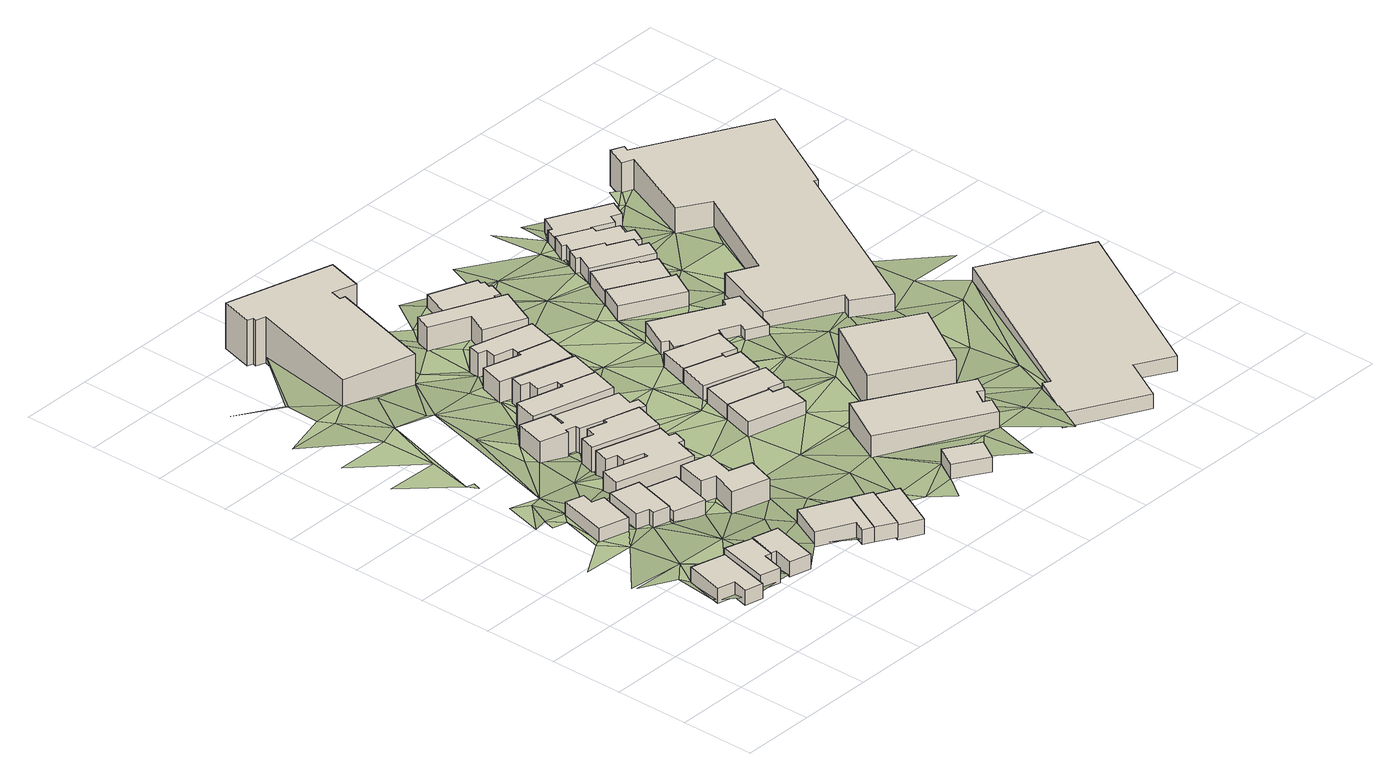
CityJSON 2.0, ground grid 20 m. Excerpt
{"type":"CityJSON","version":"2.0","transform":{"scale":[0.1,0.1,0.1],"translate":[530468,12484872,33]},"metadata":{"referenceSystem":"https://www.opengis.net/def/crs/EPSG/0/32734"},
"CityObjects":{
"building1":{"type":"Building","attributes":{"address":"5 Upper Chamberlain Street Salt River Cape Town","building":"house","building:levels":1,"building_height":4.1,"plus_code":"4FRW3F83+2WW","ground_height":45.38,"roof_height":49.48},"geometry":[{"type":"Solid","lod":"1","boundaries":[[[[0,1,2,3]],[[1,4,5,2]],[[4,6,7,5]],[[6,8,9,7]],[[8,10,11,9]],[[10,0,3,11]],[[3,2,5,7,9,11]],[[10,8,6,4,1,0]]]]}]},
"building2":{"type":"Building","attributes":{"address":"3 Upper Chamberlain Street Salt River Cape Town","building":"house","building:levels":1,"building_height":4.1,"plus_code":"4FRW3F83+2XV","ground_height":45.38,"roof_height":49.48},"geometry":[{"type":"Solid","lod":"1","boundaries":[[[[12,13,14,15]],[[13,16,17,14]],[[16,18,19,17]],[[18,20,21,19]],[[20,22,23,21]],[[22,12,15,23]],[[15,14,17,19,21,23]],[[22,20,18,16,13,12]]]]}]},
"building3":{"type":"Building","attributes":{"address":"6 Upper Chamberlain Street Salt River Cape Town","building":"house","building:levels":1,"building_height":4.1,"plus_code":"4FRW3F83+5WX","ground_height":42.98,"roof_height":47.08},"geometry":[{"type":"Solid","lod":"1","boundaries":[[[[24,25,26,27]],[[25,28,29,26]],[[28,30,31,29]],[[30,32,33,31]],[[32,34,35,33]],[[34,24,27,35]],[[27,26,29,31,33,35]],[[34,32,30,28,25,24]]]]}]},
"building4":{"type":"Building","attributes":{"address":"1 Upper Chamberlain Street Salt River Cape Town","building":"house","building:levels":1,"building_height":4.1,"plus_code":"4FRW3F84+22R","ground_height":45.56,"roof_height":49.66},"geometry":[{"type":"Solid","lod":"1","boundaries":[[[[36,37,38,39]],[[37,40,41,38]],[[40,42,43,41]],[[42,44,45,43]],[[44,46,47,45]],[[46,36,39,47]],[[39,38,41,43,45,47]],[[46,44,42,40,37,36]]]]}]},
"building5":{"type":"Building","attributes":{"address":"4 Upper Chamberlain Street Salt River Cape Town","building":"house","building:levels":1,"building_height":4.1,"plus_code":"4FRW3F83+5XQ","ground_height":42.98,"roof_height":47.08},"geometry":[{"type":"Solid","lod":"1","boundaries":[[[[48,49,50,51]],[[49,52,53,50]],[[52,54,55,53]],[[54,56,57,55]],[[56,58,59,57]],[[58,48,51,59]],[[51,50,53,55,57,59]],[[58,56,54,52,49,48]]]]}]},
"building6":{"type":"Building","attributes":{"address":"2 Upper Chamberlain Street Salt River Cape Town","building":"house","building:levels":1,"building_height":4.1,"plus_code":"4FRW3F84+528","ground_height":41.29,"roof_height":45.39},"geometry":[{"type":"Solid","lod":"1","boundaries":[[[[60,61,62,63]],[[61,64,65,62]],[[64,66,67,65]],[[66,60,63,67]],[[63,62,65,67]],[[66,64,61,60]]]]}]},
"building7":{"type":"Building","attributes":{"address":"1 Hares Crescent Salt River Cape Town","building":"house","building:levels":1,"building_height":4.1,"plus_code":"4FRW3F84+23X","ground_height":42.38,"roof_height":46.48},"geometry":[{"type":"Solid","lod":"1","boundaries":[[[[68,69,70,71]],[[69,72,73,70]],[[72,74,75,73]],[[74,76,77,75]],[[76,78,79,77]],[[78,68,71,79]],[[71,70,73,75,77,79]],[[78,76,74,72,69,68]]]]}]},
"building8":{"type":"Building","attributes":{"address":"36 Hares Avenue Salt River Cape Town","building":"house","building:levels":2,"building_height":6.9,"plus_code":"4FRW3F84+63G","ground_height":39.7,"roof_height":46.6},"geometry":[{"type":"Solid","lod":"1","boundaries":[[[[80,81,82,83]],[[81,84,85,82]],[[84,86,87,85]],[[86,88,89,87]],[[88,90,91,89]],[[90,92,93,91]],[[92,94,95,93]],[[94,96,97,95]],[[96,98,99,97]],[[98,100,101,99]],[[100,102,103,101]],[[102,104,105,103]],[[104,106,107,105]],[[106,80,83,107]],[[83,82,85,87,89,91,93,95,97,99,101,103,105,107]],[[106,104,102,100,98,96,94,92,90,88,86,84,81,80]]]]}]},
"building9":{"type":"Building","attributes":{"address":"2 Hares Crescent Salt River Cape Town","building":"house","building:levels":1,"building_height":4.1,"plus_code":"4FRW3F84+24G","ground_height":42.38,"roof_height":46.48},"geometry":[{"type":"Solid","lod":"1","boundaries":[[[[108,68,71,109]],[[68,78,79,71]],[[78,110,111,79]],[[110,108,109,111]],[[109,71,79,111]],[[110,78,68,108]]]]}]},
"building10":{"type":"Building","attributes":{"address":"42 Hares Avenue Salt River Cape Town","building":"house","building:levels":2,"building_height":6.9,"plus_code":"4FRW3F84+534","ground_height":40.01,"roof_height":46.91},"geometry":[{"type":"Solid","lod":"1","boundaries":[[[[112,113,114,115]],[[113,116,117,114]],[[116,118,119,117]],[[118,120,121,119]],[[120,122,123,121]],[[122,124,125,123]],[[124,126,127,125]],[[126,112,115,127]],[[115,114,117,119,121,123,125,127]],[[126,124,122,120,118,116,113,112]]]]}]},
"building11":{"type":"Building","attributes":{"address":"3 Hares Crescent Salt River Cape Town","building":"house","building:levels":1,"building_height":4.1,"plus_code":"4FRW3F84+256","ground_height":41.68,"roof_height":45.78},"geometry":[{"type":"Solid","lod":"1","boundaries":[[[[128,129,130,131]],[[129,132,133,130]],[[132,134,135,133]],[[134,128,131,135]],[[131,130,133,135]],[[134,132,129,128]]]]}]},
"building12":{"type":"Building","attributes":{"address":"34 Hares Avenue Salt River Cape Town","building":"house","building:levels":2,"building_height":6.9,"plus_code":"4FRW3F84+738","ground_height":39.7,"roof_height":46.6},"geometry":[{"type":"Solid","lod":"1","boundaries":[[[[136,137,138,139]],[[137,140,141,138]],[[140,142,143,141]],[[142,144,145,143]],[[144,146,147,145]],[[146,148,149,147]],[[148,150,151,149]],[[150,136,139,151]],[[139,138,141,143,145,147,149,151]],[[150,148,146,144,142,140,137,136]]]]}]},
"building13":{"type":"Building","attributes":{"address":"32 Hares Avenue Salt River Cape Town","building":"house","building:levels":2,"building_height":6.9,"plus_code":"4FRW3F84+73W","ground_height":39.49,"roof_height":46.39},"geometry":[{"type":"Solid","lod":"1","boundaries":[[[[152,153,154,155]],[[153,156,157,154]],[[156,158,159,157]],[[158,160,161,159]],[[160,162,163,161]],[[162,164,165,163]],[[164,166,167,165]],[[166,168,169,167]],[[168,170,171,169]],[[170,172,173,171]],[[172,174,175,173]],[[174,176,177,175]],[[176,178,179,177]],[[178,180,181,179]],[[180,182,183,181]],[[182,152,155,183]],[[155,154,157,159,161,163,165,167,169,171,173,175,177,179,181,183]],[[182,180,178,176,174,172,170,168,166,164,162,160,158,156,153,152]]]]}]},
"building14":{"type":"Building","attributes":{"address":"30 Hares Avenue Salt River Cape Town","building":"house","building:levels":2,"building_height":6.9,"plus_code":"4FRW3F84+83Q","ground_height":39.42,"roof_height":46.32},"geometry":[{"type":"Solid","lod":"1","boundaries":[[[[184,185,186,187]],[[185,188,189,186]],[[188,190,191,189]],[[190,192,193,191]],[[192,194,195,193]],[[194,184,187,195]],[[187,186,189,191,193,195]],[[194,192,190,188,185,184]]]]}]},
"building15":{"type":"Building","attributes":{"address":"Beechwood","building":"apartments","building:levels":4,"building:flats":"48","building_height":12.5,"plus_code":"4FRW3F84+G2G","ground_height":34.25,"roof_height":46.75},"geometry":[{"type":"Solid","lod":"1","boundaries":[[[[196,197,198,199]],[[197,200,201,198]],[[200,202,203,201]],[[202,204,205,203]],[[204,206,207,205]],[[206,208,209,207]],[[208,210,211,209]],[[210,212,213,211]],[[212,214,215,213]],[[214,216,217,215]],[[216,218,219,217]],[[218,196,199,219]],[[199,198,201,203,205,207,209,211,213,215,217,219]],[[218,216,214,212,210,208,206,204,202,200,197,196]]]]}]},
"building16":{"type":"Building","attributes":{"address":"28 Hares Avenue Salt River Cape Town","building":"house","building:levels":2,"building_height":6.9,"plus_code":"4FRW3F84+947","ground_height":39.42,"roof_height":46.32},"geometry":[{"type":"Solid","lod":"1","boundaries":[[[[220,221,222,223]],[[221,224,225,222]],[[224,226,227,225]],[[226,228,229,227]],[[228,230,231,229]],[[230,232,233,231]],[[232,234,235,233]],[[234,220,223,235]],[[223,222,225,227,229,231,233,235]],[[234,232,230,228,226,224,221,220]]]]}]},
"building17":{"type":"Building","attributes":{"address":"26 Hares Avenue Salt River Cape Town","building":"house","building:levels":2,"building_height":6.9,"plus_code":"4FRW3F84+94W","ground_height":38.29,"roof_height":45.19},"geometry":[{"type":"Solid","lod":"1","boundaries":[[[[236,237,238,239]],[[237,240,241,238]],[[240,242,243,241]],[[242,244,245,243]],[[244,246,247,245]],[[246,236,239,247]],[[239,238,241,243,245,247]],[[246,244,242,240,237,236]]]]}]},
"building18":{"type":"Building","attributes":{"address":"7A Hares Crescent Salt River Cape Town","building":"house","building:levels":1,"building_height":4.1,"plus_code":"4FRW3F84+277","ground_height":43.05,"roof_height":47.15},"geometry":[{"type":"Solid","lod":"1","boundaries":[[[[248,249,250,251]],[[249,252,253,250]],[[252,254,255,253]],[[254,248,251,255]],[[251,250,253,255]],[[254,252,249,248]]]]}]},
"building19":{"type":"Building","attributes":{"address":"24 Hares Avenue Salt River Cape Town","building":"house","building:levels":2,"building_height":6.9,"plus_code":"4FRW3F84+C4H","ground_height":38.25,"roof_height":45.15},"geometry":[{"type":"Solid","lod":"1","boundaries":[[[[236,256,257,239]],[[256,258,259,257]],[[258,260,261,259]],[[260,262,263,261]],[[262,264,265,263]],[[264,266,267,265]],[[266,237,238,267]],[[237,236,239,238]],[[239,257,259,261,263,265,267,238]],[[237,266,264,262,260,258,256,236]]]]}]},
"building20":{"type":"Building","attributes":{"address":"35 Hares Avenue Salt River Cape Town","building":"house","building:levels":1,"building_height":4.1,"plus_code":"4FRW3F84+664","ground_height":39.36,"roof_height":43.46},"geometry":[{"type":"Solid","lod":"1","boundaries":[[[[268,269,270,271]],[[269,272,273,270]],[[272,274,275,273]],[[274,276,277,275]],[[276,278,279,277]],[[278,268,271,279]],[[271,270,273,275,277,279]],[[278,276,274,272,269,268]]]]}]},
"building21":{"type":"Building","attributes":{"address":"33 Hares Avenue Salt River Cape Town","building":"house","building:levels":1,"building_height":4.1,"plus_code":"4FRW3F84+66Q","ground_height":39.36,"roof_height":43.46},"geometry":[{"type":"Solid","lod":"1","boundaries":[[[[269,268,271,270]],[[268,280,281,271]],[[280,282,283,281]],[[282,284,285,283]],[[284,286,287,285]],[[286,269,270,287]],[[270,271,281,283,285,287]],[[286,284,282,280,268,269]]]]}]},
"building22":{"type":"Building","attributes":{"address":"22 Hares Avenue Salt River Cape Town","building":"house","building:levels":2,"building_height":6.9,"plus_code":"4FRW3F84+F58","ground_height":37.35,"roof_height":44.25},"geometry":[{"type":"Solid","lod":"1","boundaries":[[[[288,289,290,291]],[[289,292,293,290]],[[292,294,295,293]],[[294,296,297,295]],[[296,298,299,297]],[[298,288,291,299]],[[291,290,293,295,297,299]],[[298,296,294,292,289,288]]]]}]},
"building23":{"type":"Building","attributes":{"address":"Imagemakers 37 Hares Avenue Woodstock Cape Town","building":"office","building:levels":2,"building_height":6.9,"plus_code":"4FRW3F84+38J","ground_height":40.25,"roof_height":47.15},"geometry":[{"type":"Solid","lod":"1","boundaries":[[[[300,301,302,303]],[[301,304,305,302]],[[304,306,307,305]],[[306,308,309,307]],[[308,310,311,309]],[[310,312,313,311]],[[312,314,315,313]],[[314,300,303,315]],[[303,302,305,307,309,311,313,315]],[[314,312,310,308,306,304,301,300]]]]}]},
"building24":{"type":"Building","attributes":{"address":"31 Hares Avenue Salt River Cape Town","building":"house","building:levels":1,"building_height":4.1,"plus_code":"4FRW3F84+776","ground_height":38.83,"roof_height":42.93},"geometry":[{"type":"Solid","lod":"1","boundaries":[[[[316,317,318,319]],[[317,320,321,318]],[[320,322,323,321]],[[322,324,325,323]],[[324,326,327,325]],[[326,316,319,327]],[[319,318,321,323,325,327]],[[326,324,322,320,317,316]]]]}]},
"building25":{"type":"Building","attributes":{"address":"29 Hares Avenue Salt River Cape Town","building":"house","building:levels":1,"building_height":4.1,"plus_code":"4FRW3F84+873","ground_height":38.83,"roof_height":42.93},"geometry":[{"type":"Solid","lod":"1","boundaries":[[[[317,316,319,318]],[[316,328,329,319]],[[328,330,331,329]],[[330,332,333,331]],[[332,334,335,333]],[[334,317,318,335]],[[318,319,329,331,333,335]],[[334,332,330,328,316,317]]]]}]},
"building26":{"type":"Building","attributes":{"address":"20 Hares Avenue Salt River Cape Town","building":"house","building:levels":1,"building_height":4.1,"plus_code":"4FRW3F84+G66","ground_height":36.17,"roof_height":40.27},"geometry":[{"type":"Solid","lod":"1","boundaries":[[[[336,337,338,339]],[[337,340,341,338]],[[340,342,343,341]],[[342,344,345,343]],[[344,346,347,345]],[[346,348,349,347]],[[348,350,351,349]],[[350,352,353,351]],[[352,354,355,353]],[[354,356,357,355]],[[356,358,359,357]],[[358,336,339,359]],[[339,338,341,343,345,347,349,351,353,355,357,359]],[[358,356,354,352,350,348,346,344,342,340,337,336]]]]}]},
"building27":{"type":"Building","attributes":{"address":"28 Queens Park Road Salt River Cape Town","building":"manufacture","building:levels":3,"building_height":9.7,"plus_code":"4FRW3F84+593","ground_height":39.98,"roof_height":49.68},"geometry":[{"type":"Solid","lod":"1","boundaries":[[[[360,361,362,363]],[[361,364,365,362]],[[364,366,367,365]],[[366,360,363,367]],[[363,362,365,367]],[[366,364,361,360]]]]}]},
"building28":{"type":"Building","attributes":{"address":"27B Hares Avenue Salt River Cape Town","building":"commercial","building:levels":1,"building_height":4.1,"plus_code":"4FRW3F84+88M","ground_height":37.29,"roof_height":41.39},"geometry":[{"type":"Solid","lod":"1","boundaries":[[[[368,369,370,371]],[[369,372,373,370]],[[372,374,375,373]],[[374,376,377,375]],[[376,378,379,377]],[[378,380,381,379]],[[380,382,383,381]],[[382,384,385,383]],[[384,386,387,385]],[[386,388,389,387]],[[388,390,391,389]],[[390,368,371,391]],[[371,370,373,375,377,379,381,383,385,387,389,391]],[[390,388,386,384,382,380,378,376,374,372,369,368]]]]}]},
"building29":{"type":"Building","attributes":{"address":"27A Hares Avenue Salt River Cape Town","building":"house","building:levels":1,"building_height":4.1,"plus_code":"4FRW3F84+98V","ground_height":37.75,"roof_height":41.85},"geometry":[{"type":"Solid","lod":"1","boundaries":[[[[392,393,394,395]],[[393,396,397,394]],[[396,398,399,397]],[[398,400,401,399]],[[400,392,395,401]],[[395,394,397,399,401]],[[400,398,396,393,392]]]]}]},
"building30":{"type":"Building","attributes":{"address":"27 Hares Avenue Salt River Cape Town","building":"house","building:levels":1,"building_height":4.1,"plus_code":"4FRW3F84+C8G","ground_height":37.06,"roof_height":41.16},"geometry":[{"type":"Solid","lod":"1","boundaries":[[[[402,403,404,405]],[[403,406,407,404]],[[406,408,409,407]],[[408,410,411,409]],[[410,412,413,411]],[[412,402,405,413]],[[405,404,407,409,411,413]],[[412,410,408,406,403,402]]]]}]},
"building31":{"type":"Building","attributes":{"address":"25 Hares Avenue Salt River Cape Town","building":"house","building:levels":1,"building_height":4.1,"plus_code":"4FRW3F84+F92","ground_height":37.03,"roof_height":41.13},"geometry":[{"type":"Solid","lod":"1","boundaries":[[[[414,415,416,417]],[[415,418,419,416]],[[418,420,421,419]],[[420,422,423,421]],[[422,424,425,423]],[[424,426,427,425]],[[426,428,429,427]],[[428,430,431,429]],[[430,432,433,431]],[[432,434,435,433]],[[434,414,417,435]],[[417,416,419,421,423,425,427,429,431,433,435]],[[434,432,430,428,426,424,422,420,418,415,414]]]]}]},
"building32":{"type":"Building","attributes":{"address":"23 Hares Avenue Salt River Cape Town","building":"house","building:levels":1,"building_height":4.1,"plus_code":"4FRW3F84+F9V","ground_height":35.78,"roof_height":39.88},"geometry":[{"type":"Solid","lod":"1","boundaries":[[[[436,437,438,439]],[[437,440,441,438]],[[440,442,443,441]],[[442,444,445,443]],[[444,446,447,445]],[[446,448,449,447]],[[448,450,451,449]],[[450,452,453,451]],[[452,454,455,453]],[[454,456,457,455]],[[456,436,439,457]],[[439,438,441,443,445,447,449,451,453,455,457]],[[456,454,452,450,448,446,444,442,440,437,436]]]]}]},
"building33":{"type":"Building","attributes":{"address":"21 Hares Avenue Salt River Cape Town","building":"house","building:levels":1,"building_height":4.1,"plus_code":"4FRW3F84+G9H","ground_height":35.05,"roof_height":39.15},"geometry":[{"type":"Solid","lod":"1","boundaries":[[[[458,459,460,461]],[[459,462,463,460]],[[462,464,465,463]],[[464,466,467,465]],[[466,468,469,467]],[[468,470,471,469]],[[470,472,473,471]],[[472,474,475,473]],[[474,476,477,475]],[[476,458,461,477]],[[461,460,463,465,467,469,471,473,475,477]],[[476,474,472,470,468,466,464,462,459,458]]]]}]},
"building34":{"type":"Building","attributes":{"address":"21 Queens Park Road Salt River Cape Town","building":"manufacture","building:levels":1,"building_height":4.1,"plus_code":"4FRW3F84+4H2","ground_height":38.54,"roof_height":42.64},"geometry":[{"type":"Solid","lod":"1","boundaries":[[[[478,479,480,481]],[[479,482,483,480]],[[482,484,485,483]],[[484,486,487,485]],[[486,488,489,487]],[[488,490,491,489]],[[490,492,493,491]],[[492,478,481,493]],[[481,480,483,485,487,489,491,493]],[[492,490,488,486,484,482,479,478]]]]}]},
"building35":{"type":"Building","attributes":{"address":"Queens Park Studios 24 Queens Park Road Salt River Cape Town","building":"industrial","building:levels":3,"building_height":9.7,"plus_code":"4FRW3F84+9GC","ground_height":33.1,"roof_height":42.8},"geometry":[{"type":"Solid","lod":"1","boundaries":[[[[494,495,496,497]],[[495,498,499,496]],[[498,500,501,499]],[[500,502,503,501]],[[502,504,505,503]],[[504,506,507,505]],[[506,508,509,507]],[[508,510,511,509]],[[510,512,513,511]],[[512,514,515,513]],[[514,516,517,515]],[[516,518,519,517]],[[518,520,521,519]],[[520,522,523,521]],[[522,524,525,523]],[[524,494,497,525]],[[497,496,499,501,503,505,507,509,511,513,515,517,519,521,523,525]],[[524,522,520,518,516,514,512,510,508,506,504,502,500,498,495,494]]]]}]},
"terrain1":{"type":"TINRelief","geometry":[{"type":"CompositeSurface","lod":"1","boundaries":[[[0,526,527]],[[527,528,529]],[[530,526,0]],[[530,531,532]],[[531,530,0]],[[531,533,534]],[[535,536,537]],[[537,538,535]],[[533,539,540]],[[0,538,531]],[[537,16,538]],[[531,538,16]],[[541,539,533]],[[536,542,543]],[[539,541,544]],[[543,542,37]],[[544,545,546]],[[533,547,541]],[[531,16,548]],[[58,533,531]],[[542,40,37]],[[544,541,549]],[[545,550,551]],[[549,545,544]],[[552,551,550]],[[533,54,547]],[[548,58,531]],[[36,548,16]],[[550,545,549]],[[58,54,533]],[[550,553,552]],[[54,24,547]],[[550,549,553]],[[46,548,36]],[[553,549,554]],[[54,58,56]],[[555,556,557]],[[554,558,24]],[[54,52,24]],[[559,58,548]],[[560,561,555]],[[24,52,554]],[[46,562,563]],[[48,58,559]],[[559,564,48]],[[52,565,554]],[[566,567,556]],[[568,553,554]],[[569,548,46]],[[559,548,60]],[[48,564,570]],[[571,565,52]],[[60,564,559]],[[554,565,572]],[[52,49,571]],[[555,573,556]],[[572,568,554]],[[49,48,570]],[[574,46,563]],[[575,576,566]],[[60,548,577]],[[49,565,571]],[[569,577,548]],[[576,575,578]],[[569,46,574]],[[553,568,579]],[[566,556,573]],[[579,580,553]],[[553,580,581]],[[74,563,582]],[[583,565,49]],[[584,568,572]],[[573,575,566]],[[583,49,570]],[[585,60,577]],[[584,572,586]],[[60,585,587]],[[587,61,60]],[[588,589,590]],[[553,581,591]],[[592,568,584]],[[61,583,570]],[[578,575,593]],[[594,568,592]],[[572,595,586]],[[596,579,568]],[[597,569,574]],[[577,569,597]],[[577,598,585]],[[599,584,586]],[[593,575,573]],[[594,596,568]],[[585,598,587]],[[578,593,589]],[[600,580,579]],[[61,587,583]],[[565,583,601]],[[580,600,581]],[[586,595,602]],[[579,596,603]],[[574,604,597]],[[573,591,605]],[[68,604,574]],[[593,573,606]],[[606,573,605]],[[596,607,603]],[[592,90,594]],[[581,600,608]],[[596,609,610]],[[118,601,583]],[[611,603,612]],[[610,607,596]],[[591,581,608]],[[607,612,603]],[[613,590,589]],[[614,600,615]],[[614,608,600]],[[113,118,616]],[[589,593,613]],[[68,108,604]],[[617,618,619]],[[597,604,620]],[[113,597,620]],[[607,610,621]],[[617,619,615]],[[622,601,118]],[[601,622,623]],[[118,113,620]],[[90,150,594]],[[610,624,621]],[[591,625,605]],[[625,593,606]],[[605,625,606]],[[608,626,591]],[[118,627,622]],[[620,627,118]],[[604,108,628]],[[629,630,90]],[[630,622,627]],[[631,108,128]],[[632,614,615]],[[604,628,620]],[[150,90,630]],[[632,615,619]],[[608,633,634]],[[591,626,635]],[[634,626,608]],[[625,591,635]],[[628,108,631]],[[630,636,150]],[[608,188,633]],[[627,636,630]],[[634,633,637]],[[631,128,638]],[[634,637,626]],[[136,150,636]],[[639,637,633]],[[637,640,626]],[[627,620,641]],[[632,194,614]],[[632,619,160]],[[620,628,642]],[[626,643,635]],[[633,188,185]],[[136,636,644]],[[185,645,633]],[[646,625,635]],[[647,248,638]],[[642,641,620]],[[631,638,254]],[[160,158,648]],[[631,649,628]],[[646,635,643]],[[627,269,636]],[[650,625,646]],[[160,648,194]],[[640,651,626]],[[194,632,160]],[[254,638,248]],[[644,636,652]],[[653,625,650]],[[628,649,642]],[[646,643,654]],[[631,254,649]],[[641,269,627]],[[648,644,652]],[[646,258,650]],[[654,643,655]],[[654,656,646]],[[657,650,258]],[[648,658,194]],[[652,636,269]],[[659,651,640]],[[655,660,654]],[[650,657,653]],[[660,661,654]],[[649,254,662]],[[658,184,194]],[[649,301,642]],[[652,658,648]],[[663,641,642]],[[254,252,662]],[[657,258,664]],[[664,258,665]],[[269,286,652]],[[301,666,642]],[[657,289,653]],[[667,659,184]],[[649,662,668]],[[666,663,642]],[[667,184,658]],[[669,652,286]],[[665,258,256]],[[669,658,652]],[[651,659,667]],[[670,657,664]],[[653,289,671]],[[662,252,668]],[[665,670,664]],[[236,651,667]],[[669,672,658]],[[671,289,673]],[[252,674,668]],[[668,675,649]],[[286,676,669]],[[677,666,301]],[[256,678,665]],[[667,679,236]],[[667,658,334]],[[677,663,666]],[[679,256,236]],[[672,334,658]],[[680,681,682]],[[683,684,680]],[[682,683,680]],[[685,673,289]],[[674,675,668]],[[679,678,256]],[[673,686,671]],[[676,286,687]],[[671,686,688]],[[334,689,667]],[[690,682,663]],[[679,667,691]],[[663,677,690]],[[301,692,677]],[[690,683,682]],[[667,689,691]],[[685,693,673]],[[694,678,679]],[[689,334,695]],[[683,690,687]],[[696,316,697]],[[316,330,328]],[[695,334,332]],[[698,689,695]],[[330,316,696]],[[699,700,701]],[[700,675,702]],[[703,676,687]],[[691,694,679]],[[693,685,704]],[[675,705,702]],[[701,706,699]],[[685,678,707]],[[708,693,704]],[[709,688,686]],[[676,703,696]],[[710,704,685]],[[711,690,677]],[[691,689,712]],[[701,700,702]],[[687,690,703]],[[692,713,677]],[[694,707,678]],[[704,710,714]],[[696,703,330]],[[695,332,715]],[[702,705,716]],[[701,702,692]],[[685,707,710]],[[715,332,330]],[[709,686,717]],[[712,393,691]],[[691,393,694]],[[718,715,330]],[[352,356,719]],[[711,703,690]],[[330,703,718]],[[720,356,717]],[[710,707,352]],[[692,721,713]],[[393,392,694]],[[722,723,715]],[[702,724,692]],[[356,352,725]],[[716,724,702]],[[356,725,717]],[[712,726,393]],[[707,694,392]],[[722,715,718]],[[725,352,707]],[[709,717,725]],[[724,721,692]],[[723,722,727]],[[728,718,703]],[[718,727,722]],[[711,729,703]],[[713,721,730]],[[731,709,725]],[[726,712,732]],[[707,392,412]],[[726,733,393]],[[728,703,729]],[[711,734,729]],[[420,725,707]],[[724,730,721]],[[734,711,361]],[[424,707,412]],[[707,424,420]],[[735,728,729]],[[726,732,736]],[[726,736,733]],[[735,386,728]],[[724,737,730]],[[738,713,730]],[[713,738,361]],[[731,725,739]],[[725,420,418]],[[424,422,420]],[[412,740,424]],[[725,418,739]],[[729,734,741]],[[733,736,742]],[[386,735,742]],[[743,735,729]],[[744,734,361]],[[736,386,742]],[[398,733,742]],[[741,734,744]],[[398,406,400]],[[415,745,418]],[[424,740,426]],[[738,744,361]],[[739,418,746]],[[418,745,746]],[[741,743,729]],[[747,406,740]],[[746,748,739]],[[742,749,398]],[[749,406,398]],[[406,426,740]],[[750,739,748]],[[737,751,730]],[[738,730,752]],[[739,750,753]],[[426,406,749]],[[754,741,744]],[[742,755,749]],[[432,414,434]],[[749,428,426]],[[738,752,744]],[[432,430,428]],[[414,432,756]],[[750,757,758]],[[432,428,756]],[[758,759,750]],[[754,744,752]],[[749,755,760]],[[761,450,448]],[[749,762,428]],[[450,763,764]],[[752,730,751]],[[765,766,761]],[[450,761,763]],[[428,762,756]],[[762,766,756]],[[761,766,767]],[[752,768,754]],[[762,749,760]],[[769,759,758]],[[763,761,767]],[[770,763,767]],[[762,767,766]],[[760,755,771]],[[754,768,772]],[[769,758,470]],[[768,752,751]],[[762,760,771]],[[767,762,773]],[[470,767,773]],[[774,754,772]],[[470,773,769]],[[768,775,772]],[[773,762,776]],[[769,773,777]],[[777,778,769]],[[777,773,776]],[[495,779,498]]]}]}
},
"vertices":[
[121,257,132],[93,150,132],[93,150,173],[121,257,173],[139,138,132],[139,138,173],[128,97,132],[128,97,173],[176,85,132],[176,85,173],[214,233,132],[214,233,173],
[287,154,132],[307,230,132],[307,230,173],[287,154,173],[233,251,132],[233,251,173],[198,112,132],[198,112,173],[254,98,132],[254,98,173],[269,158,132],[269,158,173],
[245,628,108],[212,637,108],[212,637,149],[245,628,149],[221,669,108],[221,669,149],[172,683,108],[172,683,149],[135,550,108],[135,550,149],[216,528,108],[216,528,149],
[307,230,134],[287,154,134],[287,154,175],[307,230,175],[300,151,134],[300,151,175],[285,96,134],[285,96,175],[342,81,134],[342,81,175],[377,212,134],[377,212,175],
[314,487,108],[347,609,108],[347,609,149],[314,487,149],[267,630,108],[267,630,149],[239,524,108],[239,524,149],[273,515,108],[273,515,149],[269,499,108],[269,499,149],
[410,461,91],[441,577,91],[441,577,132],[410,461,132],[357,600,91],[357,600,132],[325,484,91],[325,484,132],
[624,203,102],[504,262,102],[504,262,143],[624,203,143],[458,169,102],[458,169,143],[551,123,102],[551,123,143],[536,92,102],[536,92,143],[563,79,102],[563,79,143],
[522,592,75],[541,656,75],[541,656,144],[522,592,144],[556,651,75],[556,651,144],[567,687,75],[567,687,144],[550,692,75],[550,692,144],[560,727,75],[560,727,144],[389,778,75],[389,778,144],[376,735,75],[376,735,144],[406,726,75],[406,726,144],[399,701,75],[399,701,144],[454,685,75],[454,685,144],[451,672,75],[451,672,144],[334,707,75],[334,707,144],[318,653,75],[318,653,144],
[675,178,102],[675,178,143],[613,50,102],[613,50,143],
[558,392,78],[583,467,78],[583,467,147],[558,392,147],[522,486,78],[522,486,147],[543,565,78],[543,565,147],[466,585,78],[466,585,147],[447,506,78],[447,506,147],[486,493,78],[486,493,147],[456,421,78],[456,421,147],
[736,149,95],[675,178,95],[675,178,136],[736,149,136],[613,50,95],[613,50,136],[673,21,95],[673,21,136],
[596,823,75],[501,850,75],[501,850,144],[596,823,144],[498,838,75],[498,838,144],[447,853,75],[447,853,144],[439,827,75],[439,827,144],[407,836,75],[407,836,144],[394,794,75],[394,794,144],[570,740,75],[570,740,144],
[596,823,73],[613,817,73],[613,817,142],[596,823,142],[622,848,73],[622,848,142],[600,855,73],[600,855,142],[614,901,73],[614,901,142],[443,952,73],[443,952,142],[433,915,73],[433,915,142],[429,916,73],[429,916,142],[442,960,73],[442,960,142],[360,985,73],[360,985,142],[335,902,73],[335,902,142],[410,880,73],[410,880,142],[413,890,73],[413,890,142],[440,882,73],[440,882,142],[439,869,73],[439,869,142],[501,850,73],[501,850,142],
[646,1000,73],[553,1026,73],[553,1026,142],[646,1000,142],[551,1017,73],[551,1017,142],[428,1051,73],[428,1051,142],[409,985,73],[409,985,142],[624,925,73],[624,925,142],
[308,1835,21],[284,1749,21],[284,1749,146],[308,1835,146],[299,1744,21],[299,1744,146],[296,1733,21],[296,1733,146],[322,1725,21],[322,1725,146],[234,1415,21],[234,1415,146],[428,1361,21],[428,1361,146],[508,1644,21],[508,1644,146],[494,1648,21],[494,1648,146],[502,1677,21],[502,1677,146],[566,1659,21],[566,1659,146],[593,1755,21],[593,1755,146],
[646,1000,72],[669,1081,72],[669,1081,141],[646,1000,141],[501,1129,72],[501,1129,141],[491,1094,72],[491,1094,141],[515,1087,72],[515,1087,141],[506,1055,72],[506,1055,141],[557,1040,72],[557,1040,141],[553,1026,72],[553,1026,141],
[700,1178,61],[606,1202,61],[606,1202,130],[700,1178,130],[604,1191,61],[604,1191,130],[504,1220,61],[504,1220,130],[483,1151,61],[483,1151,130],[678,1095,61],[678,1095,130],
[873,113,109],[959,60,109],[959,60,150],[873,113,150],[995,119,109],[995,119,150],[909,172,109],[909,172,150],
[722,1258,61],[722,1258,130],[552,1302,61],[552,1302,130],[543,1268,61],[543,1268,130],[566,1262,61],[566,1262,130],[559,1233,61],[559,1233,130],[610,1220,61],[610,1220,130],
[887,677,72],[773,708,72],[773,708,113],[887,677,113],[749,623,72],[749,623,113],[903,581,72],[903,581,113],[923,653,72],[923,653,113],[884,664,72],[884,664,113],
[888,682,72],[888,682,113],[930,670,72],[930,670,113],[952,745,72],[952,745,113],[796,789,72],[796,789,113],
[791,1392,52],[582,1486,52],[582,1486,121],[791,1392,121],[561,1439,52],[561,1439,121],[663,1393,52],[663,1393,121],[637,1337,52],[637,1337,121],[744,1289,52],[744,1289,121],
[1191,304,81],[918,461,81],[918,461,150],[1191,304,150],[846,331,81],[846,331,150],[1117,175,81],[1117,175,150],[1144,221,81],[1144,221,150],[1124,232,81],[1124,232,150],[1148,270,81],[1148,270,150],[1164,260,81],[1164,260,150],
[934,858,67],[830,890,67],[830,890,108],[934,858,108],[804,807,67],[804,807,108],[948,763,67],[948,763,108],[971,837,67],[971,837,108],[931,849,67],[931,849,108],
[936,865,67],[936,865,108],[976,852,67],[976,852,108],[999,927,67],[999,927,108],[855,971,67],[855,971,108],
[838,1524,40],[715,1572,40],[715,1572,81],[838,1524,81],[675,1473,40],[675,1473,81],[787,1429,40],[787,1429,81],[791,1439,40],[791,1439,81],[804,1434,40],[804,1434,81],[811,1451,40],[811,1451,81],[828,1445,40],[828,1445,81],[843,1484,40],[843,1484,81],[835,1487,40],[835,1487,81],[843,1507,40],[843,1507,81],[833,1511,40],[833,1511,81],
[1191,370,78],[1301,552,78],[1301,552,175],[1191,370,175],[1115,663,78],[1115,663,175],[1005,481,78],[1005,481,175],
[944,1103,51],[901,1021,51],[901,1021,92],[944,1103,92],[917,1009,51],[917,1009,92],[904,983,51],[904,983,92],[1013,926,51],[1013,926,92],[1027,953,51],[1027,953,92],[1077,928,51],[1077,928,92],[1067,906,51],[1067,906,92],[1120,879,51],[1120,879,92],[1169,1011,51],[1169,1011,92],[1130,1029,51],[1130,1029,92],[1120,1011,51],[1120,1011,92],
[981,1258,56],[946,1190,56],[946,1190,97],[981,1258,97],[1101,1108,56],[1101,1108,97],[1138,1177,56],[1138,1177,97],[1128,1180,56],[1128,1180,97],
[981,1258,49],[1128,1180,49],[1128,1180,90],[981,1258,90],[1170,1259,49],[1170,1259,90],[1130,1280,49],[1130,1280,90],[1132,1285,49],[1132,1285,90],[1025,1342,49],[1025,1342,90],
[1140,1397,49],[1070,1431,49],[1070,1431,90],[1140,1397,90],[1061,1436,49],[1061,1436,90],[1045,1404,49],[1045,1404,90],[1055,1399,49],[1055,1399,90],[1032,1353,49],[1032,1353,90],[1185,1277,49],[1185,1277,90],[1207,1320,49],[1207,1320,90],[1184,1331,49],[1184,1331,90],[1196,1357,49],[1196,1357,90],[1135,1387,49],[1135,1387,90],
[1070,1431,36],[1140,1397,36],[1140,1397,77],[1070,1431,77],[1223,1356,36],[1223,1356,77],[1243,1395,36],[1243,1395,77],[1222,1405,36],[1222,1405,77],[1235,1432,36],[1235,1432,77],[1181,1459,36],[1181,1459,77],[1186,1473,36],[1186,1473,77],[1101,1515,36],[1101,1515,77],[1080,1476,36],[1080,1476,77],[1090,1472,36],[1090,1472,77],
[1101,1515,29],[1186,1473,29],[1186,1473,70],[1101,1515,70],[1192,1485,29],[1192,1485,70],[1247,1458,29],[1247,1458,70],[1258,1480,29],[1258,1480,70],[1284,1468,29],[1284,1468,70],[1306,1513,29],[1306,1513,70],[1150,1589,29],[1150,1589,70],[1129,1547,29],[1129,1547,70],[1119,1552,29],[1119,1552,70],
[1597,670,64],[1348,215,64],[1348,215,105],[1597,670,105],[1328,226,64],[1328,226,105],[1262,106,64],[1262,106,105],[1460,1,64],[1460,1,105],[1523,118,64],[1523,118,105],[1619,65,64],[1619,65,105],[1870,522,64],[1870,522,105],
[1779,1429,9],[1456,1601,9],[1456,1601,106],[1779,1429,106],[1463,1616,9],[1463,1616,106],[1430,1630,9],[1430,1630,106],[1406,1574,9],[1406,1574,106],[1434,1562,9],[1434,1562,106],[1340,1355,9],[1340,1355,106],[1420,1306,9],[1420,1306,106],[1279,1048,9],[1279,1048,106],[1204,1086,9],[1204,1086,106],[1136,910,9],[1136,910,106],[1314,816,9],[1314,816,106],[1302,793,9],[1302,793,106],[1392,730,9],[1392,730,106],[1637,1188,9],[1637,1188,106],[1646,1182,9],[1646,1182,106],
[81,158,146],[93,150,142],[128,97,153],[139,138,142],[112,286,132],[163,327,132],[13,327,137],[163,477,116],[6,337,137],[176,85,153],[254,98,141],[198,112,142],[214,233,142],[116,540,116],[13,477,120],[135,550,116],[285,96,141],[269,158,134],[147,656,116],[116,697,116],[108,666,116],[216,528,116],[313,327,128],[172,683,116],[163,777,104],[92,703,104],[119,807,104],[197,783,104],[221,669,116],[134,953,95],[163,1077,92],[13,1077,96],[212,637,116],[313,477,108],[150,926,95],[156,947,95],[342,81,141],[458,169,111],[325,484,108],[318,653,108],[163,1227,90],[13,1227,91],[313,777,93],[464,327,108],[357,600,108],[313,627,108],[334,707,93],[224,1247,90],[504,262,108],[163,1377,78],[13,1377,81],[456,421,91],[141,1413,78],[335,902,88],[313,927,88],[313,1077,87],[536,92,118],[466,585,91],[376,735,93],[464,477,91],[399,701,80],[447,506,91],[41,1590,67],[165,1521,61],[163,1527,61],[329,1216,88],[389,778,80],[234,1415,78],[394,794,80],[451,672,91],[407,836,80],[558,392,92],[486,493,91],[406,726,80],[360,985,88],[522,592,91],[454,685,91],[410,880,78],[614,327,92],[313,1227,88],[313,1377,75],[439,869,78],[428,1051,77],[439,827,80],[447,853,78],[413,890,78],[440,882,78],[322,1725,41],[409,985,78],[442,960,78],[522,486,91],[429,916,78],[433,915,78],[443,952,78],[614,477,78],[501,850,80],[556,651,78],[541,656,78],[498,838,80],[428,1361,65],[483,1151,77],[614,627,78],[764,327,89],[550,692,78],[567,687,78],[764,177,95],[614,927,73],[506,1055,77],[464,1077,77],[464,1227,77],[614,777,75],[491,1094,77],[795,121,95],[515,1087,77],[501,1129,77],[749,623,76],[764,477,76],[504,1220,77],[613,817,75],[557,1040,73],[543,1268,69],[838,58,103],[622,848,75],[846,331,94],[464,1377,65],[678,1095,73],[764,777,72],[508,1644,39],[559,1233,69],[604,1191,69],[566,1262,69],[561,1439,61],[764,927,68],[669,1081,73],[606,1202,69],[610,1220,69],[914,177,109],[903,581,81],[614,1377,61],[637,1337,61],[914,477,81],[764,1077,65],[1064,177,109],[804,807,72],[663,1393,61],[614,1527,52],[830,890,68],[675,1473,52],[1064,27,124],[1117,175,109],[948,763,74],[1005,481,81],[744,1289,61],[764,1227,61],[887,677,81],[884,664,81],[923,653,81],[930,670,81],[888,682,81],[791,1392,57],[715,1572,49],[952,745,74],[687,1633,40],[901,1021,60],[1064,627,81],[914,1077,60],[1191,304,105],[787,1429,57],[914,1227,56],[904,983,67],[971,837,74],[931,849,74],[917,1009,60],[1124,232,109],[1144,221,113],[1164,260,105],[1215,177,113],[1064,777,74],[804,1434,57],[1215,27,123],[1148,270,105],[914,1377,49],[791,1439,57],[853,1557,40],[828,1445,57],[1115,663,81],[944,1103,60],[1191,370,105],[811,1451,49],[1013,926,67],[1262,106,113],[838,1524,49],[1067,906,67],[835,1487,49],[833,1511,49],[1215,327,105],[1064,927,67],[1027,953,67],[1328,226,91],[914,1527,40],[1064,1077,60],[1077,928,67],[1120,879,67],[1215,777,70],[1365,327,92],[896,1649,30],[1120,1011,60],[1101,1108,60],[1215,627,84],[1136,910,67],[1130,1029,60],[1348,215,91],[1365,477,78],[1064,1527,40],[1132,1285,56],[1302,793,63],[1204,1086,51],[1314,816,63],[1365,627,78],[1090,1472,40],[1080,1476,40],[1130,1280,56],[1101,1515,40],[1215,1227,49],[1119,1552,40],[1597,670,70],[1515,627,74],[1064,1677,30],[1392,730,63],[1279,1048,51],[1223,1356,49],[1129,1547,40],[1150,1589,36],[1134,1646,30],[1365,1227,47],[1235,1432,49],[1340,1355,40],[1247,1458,36],[1192,1485,36],[1222,1405,49],[1243,1395,49],[1284,1468,36],[1515,777,63],[1354,1538,29],[1258,1480,36],[1420,1306,40],[1515,927,52],[1365,1527,29],[1637,1188,37],[1665,777,60],[1434,1562,29],[1406,1574,29],[1382,1591,29],[1665,1527,17]
]}
